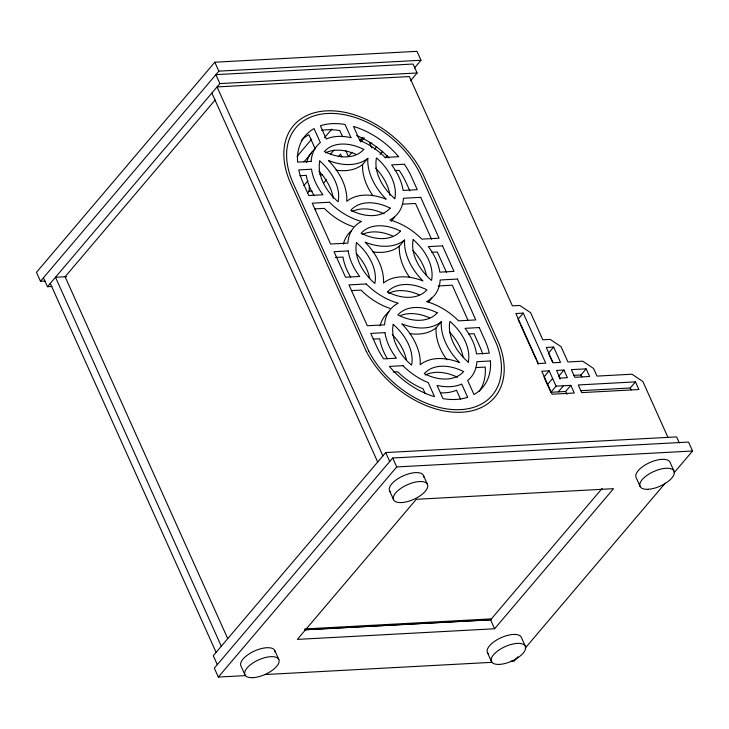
<?xml version="1.0" encoding="UTF-8"?>
<svg xmlns="http://www.w3.org/2000/svg" width="729" height="729" viewBox="0 0 729 729"><rect width="100%" height="100%" fill="white"/><g stroke="black" fill="none" stroke-linecap="round" stroke-linejoin="round"><path stroke-width="1.09" d="M307.583 192.921L309.005 191.244L309.433 185.859M414.364 68.079L420.998 60.261L416.979 51.331L214.827 62.211L36.45 272.345L40.469 281.285L45.007 281.039M40.469 281.285L218.846 71.15L420.998 60.261M43.439 277.776L47.458 286.716L219.885 83.589L417.106 72.973L413.097 64.034L215.875 74.65L219.885 83.589M215.155 99.982L65.1 276.747L227.667 638.476M296.985 156.471L311.675 139.166M303.938 161.947L311.283 153.29M324.505 137.717L331.85 129.069M303.802 185.658L307.948 180.774M330.583 154.111L334.028 150.056M338.384 156.644L340.525 154.12L341.81 156.99M323.521 183.216L326.474 179.744M359.634 140.679L361.839 138.073M410.482 80.782L417.106 72.973M360.117 140.733L363.015 137.325M352.043 152.27L348.426 156.525L345.847 150.785M360.718 142.046L364.336 137.79M374.524 149.217L376.574 146.793M336.042 170.158A52.679 35.366 40.3 0 0 362.632 164.472L367.835 158.348A52.679 35.366 40.3 0 0 386.197 199.199A52.679 35.366 40.3 0 0 346.758 201.322A52.679 35.366 40.3 0 0 328.396 160.471A52.679 35.366 40.3 0 0 367.835 158.348M380.019 154.457L382.761 151.222M385.222 158.029L387.281 155.605M372.765 251.869A52.679 35.366 40.3 0 0 399.355 246.183L404.559 240.06A52.679 35.366 40.3 0 0 422.92 280.911A52.679 35.366 40.3 0 0 383.472 283.034A52.679 35.366 40.3 0 0 365.111 242.183A52.679 35.366 40.3 0 0 404.559 240.06M409.488 333.581A52.679 35.366 40.3 0 0 436.079 327.895L441.282 321.762A52.679 35.366 40.3 0 0 459.644 362.623A52.679 35.366 40.3 0 0 420.196 364.746A52.679 35.366 40.3 0 0 401.834 323.895A52.679 35.366 40.3 0 0 441.282 321.762M679.291 442.858L676.612 436.899L385.714 452.563L213.278 655.69L217.297 664.629M674.125 472.711L692.55 451.005L688.531 442.066L392.703 458.003L214.326 668.129L218.335 677.068L245.545 675.601M523.249 313.124L515.85 313.525L538.339 363.571L545.739 363.17L523.249 313.124L518.046 319.256L519.877 323.339M218.335 677.068L396.722 466.934L692.55 451.005M553.648 347.059L546.249 347.451L553.129 362.778L560.528 362.377L553.648 347.059L548.445 353.182L552.573 362.377M543.98 376.966L549.183 370.833L556.063 386.151L550.86 392.284L544.408 377.923M547.424 384.62L552.618 378.497M563.973 370.04L556.573 370.432L560.018 378.096L567.417 377.695L563.973 370.04L558.769 376.164L560.063 379.034M558.259 391.883L563.462 385.759M550.86 392.284L565.658 391.482L570.862 385.359L574.297 393.013L552.108 394.216L541.784 371.234L549.183 370.833M573.559 375.371L580.958 374.97L586.162 368.838L589.606 376.501L574.807 377.294L571.372 369.639L586.162 368.838M580.904 390.662L630.248 388.01L635.451 381.878L638.886 389.541L581.696 392.621L578.252 384.958L635.451 381.878M304.695 629.847L490.581 619.832L602.154 488.394M494.599 628.772L613.517 488.685L416.295 499.301L297.377 639.388L494.599 628.772L490.581 619.832M517.854 656.793L514.173 661.139L510.774 661.321M525.226 648.108L665.276 483.136M371.863 143.057L369.703 143.176L371.854 147.96M299.92 175.698L306.298 175.352A52.679 35.366 40.3 0 0 313.98 195.354M394.918 170.577L399.173 170.349A68.18 45.772 40.3 0 1 406.326 183.043L409.862 190.898M309.005 191.244L312.24 191.071M314.591 208.904L324.296 208.385A52.679 35.366 40.3 0 0 353.201 226.646M402.563 204.166L415.512 203.473L431.577 239.221M335.386 257.474L343.022 257.064A52.679 35.366 40.3 0 0 350.704 277.066M431.86 252.28L437.309 251.988L446.494 272.418M66.521 276.665L55.486 277.257L221.306 646.231M47.458 286.716L51.987 286.47M351.305 290.616L361.019 290.096A52.679 35.366 40.3 0 0 389.924 308.358M438.211 285.941L452.235 285.185L467.836 319.913M373.202 339.131L379.745 338.775A52.679 35.366 40.3 0 0 387.427 358.777M468.583 333.991L474.032 333.7L479.773 346.466A68.18 45.772 40.3 0 1 482.653 353.984M393.223 372.045L397.742 371.808A52.679 35.366 40.3 0 0 423.03 388.748L425.28 393.76M476.21 367.58L485.241 367.088A68.18 45.772 40.3 0 1 479.026 391.582M556.063 386.151L570.862 385.359M304.84 628.927L491.155 618.894M305.269 629.71L491.583 619.677M264.809 674.562L492.64 662.296M319.721 174.231L322.683 175.133M667.955 437.364L642.841 381.477L632.007 374.214L596.996 376.1L593.552 368.446L582.717 361.183L567.927 361.976L561.038 346.658L550.204 339.395L542.804 339.796L530.639 312.723L519.804 305.46L512.405 305.861L409.352 76.563L217.06 86.915L382.889 455.889M674.006 471.162L669.997 462.222A18.599 7.973 -24.2 0 0 649.767 462.569A18.599 7.973 -24.2 0 0 636.071 477.468L640.089 486.407M630.248 388.01L631.104 389.924M580.958 374.97L581.815 376.884M565.658 391.482L566.943 394.362M520.798 325.38L535.943 359.087M536.863 361.128L538.239 364.19M342.575 136.697L339.832 130.591A68.18 45.772 40.3 0 0 321.644 130.345M460.619 399.364L456.509 390.206A52.679 35.366 40.3 0 1 440.79 392.803M525.363 646.268L521.344 637.328A18.599 7.973 -24.2 0 0 499.356 638.513A18.599 7.973 -24.2 0 0 488.476 653.922M423.467 475.499L427.486 484.439M487.428 652.573L491.437 661.513M214.827 62.211L218.846 71.15M392.703 458.003L396.722 466.934M385.714 452.563L389.733 461.503M211.866 93.048L377.686 462.022M389.55 490.745L393.56 499.684M274.815 650.605L278.833 659.545M244.917 674.79L240.898 665.85A18.599 7.973 -24.2 0 1 256.38 650.195A18.599 7.973 -24.2 0 1 275.125 652.282M50.283 283.39L216.103 652.364M390.598 492.093A18.599 7.973 -24.2 0 1 403.237 475.846A18.599 7.973 -24.2 0 1 423.777 477.176M400.859 315.429A43.385 29.124 40.3 0 1 429.481 317.762M449.638 332.178A43.385 29.124 40.3 0 1 463.088 357.119M380.128 325.863A52.679 35.366 40.3 0 1 388.922 311.894M301.287 140.533A68.18 45.772 40.3 0 1 308.85 134.692L315.156 148.725A52.679 35.366 40.3 0 0 313.415 150.274M356.527 135.512A68.18 45.772 40.3 0 1 389.076 157.983M394.471 216.996A52.679 35.366 40.3 0 1 391.081 221.352M306.663 162.531A52.679 35.366 40.3 0 1 312.869 150.83M318.828 171.105A43.385 29.124 40.3 0 1 333.18 198.315M362.24 234.556A43.385 29.124 40.3 0 1 392.758 236.05M412.915 250.466A43.385 29.124 40.3 0 1 426.365 275.407M388.63 293.286A43.385 29.124 40.3 0 1 419.157 294.78M343.405 244.151A52.679 35.366 40.3 0 1 351.578 230.683M431.586 298.015A52.679 35.366 40.3 0 1 428.871 301.897M446.822 359.78A52.679 35.366 40.3 0 1 436.079 327.895M392.275 334.529A43.385 29.124 40.3 0 1 406.381 360.172M356.217 253.519A43.385 29.124 40.3 0 1 369.658 278.46M425.353 374.998A43.385 29.124 40.3 0 1 457.575 377.276M409.589 277.339A52.679 35.366 40.3 0 1 399.355 246.183M351.907 211.574A43.385 29.124 40.3 0 1 384.128 213.852M325.517 152.844A43.385 29.124 40.3 0 1 356.034 154.338M375.526 168.053A43.385 29.124 40.3 0 1 389.887 195.263M372.865 195.627A52.679 35.366 40.3 0 1 362.632 164.472M311.137 161.401L297.596 162.13A68.18 45.772 40.3 0 1 314.053 128.568L320.359 142.592A52.679 35.366 40.3 0 0 311.137 161.401M398.635 156.689L385.094 157.418A52.679 35.366 40.3 0 0 359.807 140.469L353.501 126.445A68.18 45.772 40.3 0 1 398.635 156.689M311.502 169.228L298.744 169.912A68.18 45.772 40.3 0 0 303.064 182.76L308.795 195.527L322.974 194.761A52.679 35.366 40.3 0 1 311.502 169.228M404.376 164.225L391.61 164.909A52.679 35.366 40.3 0 1 403.091 190.442L417.27 189.686L411.53 176.91A68.18 45.772 40.3 0 0 404.376 164.225M329.499 202.252L312.24 203.181L330.601 244.042L347.861 243.112A52.679 35.366 40.3 0 1 361.493 221.452A52.679 35.366 40.3 0 1 329.499 202.252M420.715 197.34L403.456 198.27A52.679 35.366 40.3 0 1 389.815 219.93A52.679 35.366 40.3 0 1 421.818 239.13L439.077 238.201L420.715 197.34M348.225 250.94L334.046 251.696L345.519 277.23L359.698 276.473A52.679 35.366 40.3 0 1 348.225 250.94M442.512 245.855L428.333 246.621A52.679 35.366 40.3 0 1 439.815 272.154L453.994 271.388L442.512 245.855M366.222 283.964L348.963 284.893L367.325 325.754L384.584 324.824A52.679 35.366 40.3 0 1 398.216 303.164A52.679 35.366 40.3 0 1 366.222 283.964M457.438 279.052L440.179 279.982A52.679 35.366 40.3 0 1 426.538 301.642A52.679 35.366 40.3 0 1 458.541 320.842L475.791 319.913L457.438 279.052M384.948 332.643L370.769 333.408L376.501 346.175A68.18 45.772 40.3 0 0 383.664 358.868L396.421 358.185A52.679 35.366 40.3 0 1 384.948 332.643M479.235 327.567L465.056 328.332A52.679 35.366 40.3 0 1 476.529 353.866L489.296 353.182A68.18 45.772 40.3 0 0 484.976 340.334L479.235 327.567M402.946 365.676L389.395 366.405A68.18 45.772 40.3 0 0 434.539 396.649L428.233 382.625A52.679 35.366 40.3 0 1 402.946 365.676M490.444 360.964L476.903 361.693A52.679 35.366 40.3 0 1 467.672 380.492L473.978 394.526A68.18 45.772 40.3 0 0 490.444 360.964M368.71 351.013L293.213 183.316A80.573 54.092 40.3 0 1 327.476 113.478A80.573 54.092 40.3 0 1 421.408 176.409L496.64 344.124A80.582 54.092 40.3 0 1 460.564 409.625A80.582 54.092 40.3 0 1 368.71 351.013M366.277 351.323L290.698 183.453A83.735 56.215 40.3 0 1 326.3 110.872A83.735 56.215 40.3 0 1 423.923 176.281L499.228 344.161A83.744 56.215 40.3 0 1 461.739 412.231A83.744 56.215 40.3 0 1 366.277 351.323M350.977 137.681L345.036 124.468A68.18 45.772 40.3 0 0 320.386 125.789L326.328 139.011A52.679 35.366 40.3 0 1 350.977 137.681M467.654 397.296L461.712 384.083A52.679 35.366 40.3 0 1 437.063 385.413L442.995 398.626A68.18 45.772 40.3 0 0 467.654 397.296M252.954 677.669A18.599 7.973 -24.2 0 0 279.143 661.221A18.599 7.973 -24.2 0 0 253.528 662.606A18.599 7.973 -24.2 0 0 252.954 677.669M401.606 502.563A18.599 7.973 -24.2 0 0 427.795 486.115A18.599 7.973 -24.2 0 0 402.171 487.491A18.599 7.973 -24.2 0 0 401.606 502.563M499.483 664.392A18.599 7.973 -24.2 0 0 525.673 647.944A18.599 7.973 -24.2 0 0 500.048 649.329A18.599 7.973 -24.2 0 0 499.483 664.392M648.127 489.287A18.599 7.973 -24.2 0 0 674.316 472.839A18.599 7.973 -24.2 0 0 648.701 474.214A18.599 7.973 -24.2 0 0 648.127 489.287M413.206 239.631A43.385 29.124 40.3 0 0 431.532 280.41A43.385 29.124 40.3 0 0 413.206 239.631M387.527 291.974A43.385 29.124 40.3 0 0 426.902 289.85A43.385 29.124 40.3 0 0 387.527 291.974M356.508 242.684A43.385 29.124 40.3 0 0 374.834 283.463A43.385 29.124 40.3 0 0 356.508 242.684M400.503 231.12A43.385 29.124 40.3 0 0 361.137 233.244A43.385 29.124 40.3 0 0 400.503 231.12M463.617 371.562A43.385 29.124 40.3 0 0 424.251 373.685A43.385 29.124 40.3 0 0 463.617 371.562M393.223 324.396A43.385 29.124 40.3 0 0 411.548 365.174A43.385 29.124 40.3 0 0 393.223 324.396M437.227 312.832A43.385 29.124 40.3 0 0 397.861 314.955A43.385 29.124 40.3 0 0 437.227 312.832M468.255 362.122A43.385 29.124 40.3 0 0 449.93 321.343A43.385 29.124 40.3 0 0 468.255 362.122M390.179 208.139A43.385 29.124 40.3 0 0 350.813 210.262A43.385 29.124 40.3 0 0 390.179 208.139M319.785 160.972A43.385 29.124 40.3 0 0 338.11 201.751A43.385 29.124 40.3 0 0 319.785 160.972M363.78 149.409A43.385 29.124 40.3 0 0 324.414 151.532A43.385 29.124 40.3 0 0 363.78 149.409M394.808 198.698A43.385 29.124 40.3 0 0 376.483 157.92A43.385 29.124 40.3 0 0 394.808 198.698"/></g></svg>
